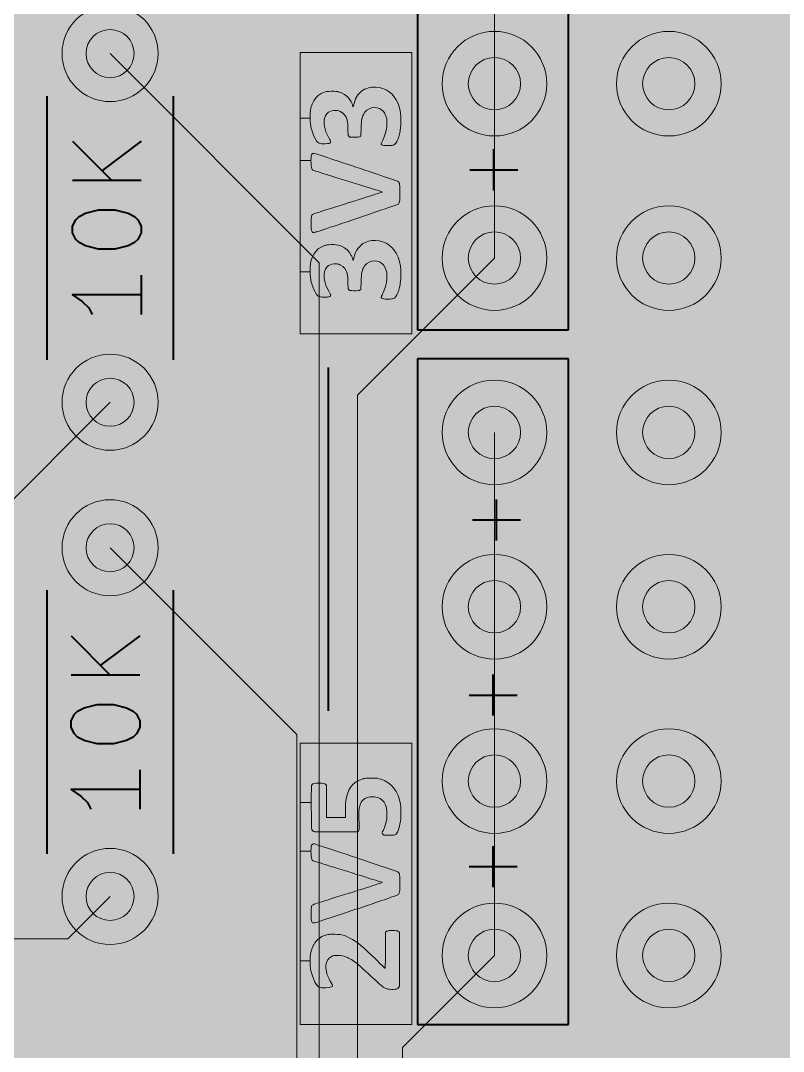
# Model space of a CAD drawing. Header units: millimetres. Extents: x 0 to 100, y -70 to 0.
# Drawn here: x 37.77 to 48.88, y -49.49 to -34.47 of the extents above; entities that cross this region are included whole.
import ezdxf

# ---------------------------------------------------------------- set-up
doc = ezdxf.new("R2010")
doc.units = ezdxf.units.MM
for name, color, linetype, lineweight, true_color in [('application board F.Cu', 8, 'Continuous', 18, 0x777779), ('application board F.Silkscreen', 18, 'Continuous', 40, 0x000000), ('pcb board fill', 7, 'Continuous', 13, 0xefefef)]:
    doc.layers.add(name, color=color, linetype=linetype, lineweight=lineweight, true_color=true_color)

msp = doc.modelspace()

# ---------------------------------------------------------------- hatches: boundary and pattern name
at = {"layer": 'application board F.Silkscreen', "lineweight": 5, "transparency": 33554687}
for points in [[(41.840269, -34.939627), (43.464467, -34.939627), (43.464467, -39.040372), (41.840269, -39.040372), (41.840269, -38.133614), (41.983349, -38.133614), (41.984986, -38.175696), (41.988233, -38.215421), (41.993009, -38.24996), (41.995803, -38.263788), (42.007632, -38.308303), (42.022034, -38.351442), (42.038281, -38.39155), (42.055648, -38.426975), (42.073407, -38.456062), (42.088529, -38.47484), (42.102156, -38.487167), (42.116766, -38.495876), (42.134181, -38.501427), (42.156221, -38.504279), (42.184708, -38.504895), (42.205454, -38.504388), (42.236512, -38.502491), (42.259103, -38.499092), (42.274157, -38.49386), (42.282605, -38.486465), (42.285378, -38.476577), (42.285384, -38.47599), (42.283149, -38.467927), (42.277088, -38.453788), (42.268165, -38.43567), (42.258883, -38.418408), (42.234098, -38.371507), (42.215295, -38.329746), (42.201937, -38.291397), (42.193488, -38.254729), (42.18941, -38.218014), (42.188854, -38.192759), (42.191092, -38.154267), (42.19747, -38.122597), (42.208652, -38.095759), (42.225305, -38.071763), (42.231794, -38.064471), (42.25291, -38.045068), (42.275182, -38.031801), (42.300845, -38.023824), (42.332136, -38.020289), (42.349414, -38.019921), (42.371984, -38.020159), (42.388188, -38.02128), (42.401127, -38.023894), (42.413902, -38.028612), (42.428481, -38.035485), (42.462453, -38.057368), (42.490405, -38.086491), (42.510277, -38.118871), (42.519284, -38.139992), (42.526109, -38.162816), (42.530986, -38.188933), (42.534148, -38.219933), (42.53583, -38.257406), (42.536271, -38.295487), (42.536344, -38.326059), (42.53661, -38.348647), (42.537242, -38.364738), (42.53841, -38.375818), (42.540288, -38.383374), (42.543047, -38.388893), (42.546859, -38.39386), (42.54777, -38.394928), (42.552656, -38.400278), (42.557694, -38.404), (42.564645, -38.406439), (42.575273, -38.407946), (42.591341, -38.408867), (42.614609, -38.409551), (42.62284, -38.409751), (42.657363, -38.409913), (42.683503, -38.40836), (42.702228, -38.404862), (42.714507, -38.399189), (42.721309, -38.391112), (42.722973, -38.386033), (42.723761, -38.378124), (42.724652, -38.362339), (42.725579, -38.340273), (42.72648, -38.31352), (42.727287, -38.283672), (42.727473, -38.275626), (42.72888, -38.231518), (42.731127, -38.195141), (42.734511, -38.16477), (42.739325, -38.138681), (42.745864, -38.115151), (42.754422, -38.092454), (42.761399, -38.076925), (42.782483, -38.042851), (42.809891, -38.015185), (42.842497, -37.994488), (42.879176, -37.981318), (42.918803, -37.976235), (42.957599, -37.979309), (42.994541, -37.990263), (43.02632, -38.008596), (43.052842, -38.033685), (43.07401, -38.064907), (43.089729, -38.101641), (43.099903, -38.143263), (43.104436, -38.189152), (43.103234, -38.238684), (43.096201, -38.291238), (43.083241, -38.34619), (43.064258, -38.402918), (43.039158, -38.4608), (43.033313, -38.472624), (43.025939, -38.4893), (43.021882, -38.502856), (43.021654, -38.509818), (43.027481, -38.518362), (43.039335, -38.524573), (43.058092, -38.52866), (43.084627, -38.530832), (43.111689, -38.531331), (43.143929, -38.530934), (43.168418, -38.529536), (43.186852, -38.526821), (43.200926, -38.522476), (43.212335, -38.516186), (43.218358, -38.511558), (43.232691, -38.495229), (43.247192, -38.470839), (43.261321, -38.439771), (43.274537, -38.403407), (43.286297, -38.363131), (43.296061, -38.320325), (43.29866, -38.306405), (43.303229, -38.272148), (43.306279, -38.231565), (43.307784, -38.187548), (43.307719, -38.142986), (43.306058, -38.100771), (43.302775, -38.063793), (43.300936, -38.050701), (43.286223, -37.982079), (43.265188, -37.919406), (43.238048, -37.863154), (43.205018, -37.813796), (43.17889, -37.783988), (43.137732, -37.748283), (43.0918, -37.719564), (43.042318, -37.698055), (42.990507, -37.683982), (42.937591, -37.677569), (42.884794, -37.679042), (42.833337, -37.688625), (42.784443, -37.706544), (42.777173, -37.710083), (42.754453, -37.724301), (42.729434, -37.744468), (42.704472, -37.768285), (42.681922, -37.793453), (42.66414, -37.817672), (42.660144, -37.824309), (42.646883, -37.851145), (42.634725, -37.881886), (42.625002, -37.912733), (42.619049, -37.939888), (42.618698, -37.942363), (42.615752, -37.957952), (42.612401, -37.96452), (42.608892, -37.961917), (42.605523, -37.950249), (42.602091, -37.939141), (42.595535, -37.922516), (42.587038, -37.903293), (42.583326, -37.89546), (42.557716, -37.853188), (42.524846, -37.816461), (42.485565, -37.785928), (42.440719, -37.762236), (42.391156, -37.746036), (42.386849, -37.745047), (42.359896, -37.740881), (42.327824, -37.738776), (42.293315, -37.738643), (42.259053, -37.740389), (42.227723, -37.743922), (42.202006, -37.749152), (42.19411, -37.75162), (42.145065, -37.773503), (42.102701, -37.801704), (42.066859, -37.836433), (42.037379, -37.877898), (42.037001, -37.878684), (42.014102, -37.92631), (41.996868, -37.981878), (41.988901, -38.02151), (41.985226, -38.053692), (41.983402, -38.092003), (41.983349, -38.133614), (41.840269, -38.133614), (41.840269, -36.515104), (41.997266, -36.515104), (41.998058, -36.552782), (42.000336, -36.587835), (42.003827, -36.614426), (42.008776, -36.633512), (42.015423, -36.64605), (42.023359, -36.652683), (42.02896, -36.654649), (42.043017, -36.659234), (42.06494, -36.666253), (42.09414, -36.675522), (42.130028, -36.686855), (42.172013, -36.700066), (42.219506, -36.714971), (42.271918, -36.731385), (42.328659, -36.749122), (42.38914, -36.767996), (42.45277, -36.787824), (42.51896, -36.808419), (42.531618, -36.812354), (42.598106, -36.833039), (42.662064, -36.852973), (42.72291, -36.871972), (42.780063, -36.889854), (42.832941, -36.906434), (42.880962, -36.921531), (42.923545, -36.93496), (42.960107, -36.946539), (42.990068, -36.956084), (43.012844, -36.963412), (43.027856, -36.96834), (43.034519, -36.970685), (43.0348, -36.970828), (43.03087, -36.972646), (43.018479, -36.977103), (42.998203, -36.984013), (42.970621, -36.993189), (42.936309, -37.004443), (42.895845, -37.017589), (42.849806, -37.03244), (42.79877, -37.04881), (42.743313, -37.066511), (42.684014, -37.085356), (42.62145, -37.10516), (42.556198, -37.125734), (42.551802, -37.127117), (42.485712, -37.147923), (42.421801, -37.168067), (42.360694, -37.18735), (42.303015, -37.205575), (42.249387, -37.222544), (42.200435, -37.238059), (42.156781, -37.251922), (42.119051, -37.263935), (42.087868, -37.2739), (42.063856, -37.28162), (42.047638, -37.286895), (42.039879, -37.289515), (42.027531, -37.294546), (42.017967, -37.300264), (42.010835, -37.307873), (42.00578, -37.318581), (42.002448, -37.333592), (42.000485, -37.354115), (41.999538, -37.381353), (41.999253, -37.416515), (41.999243, -37.428012), (41.999579, -37.468812), (42.000876, -37.500984), (42.003569, -37.525357), (42.008094, -37.542761), (42.014884, -37.554023), (42.024375, -37.559972), (42.037001, -37.561436), (42.053198, -37.559246), (42.066455, -37.556095), (42.074246, -37.553728), (42.090454, -37.548526), (42.114517, -37.540675), (42.145878, -37.530362), (42.183975, -37.517771), (42.228249, -37.50309), (42.27814, -37.486504), (42.33309, -37.4682), (42.392537, -37.448363), (42.455922, -37.42718), (42.522686, -37.404837), (42.592269, -37.38152), (42.66411, -37.357415), (42.677846, -37.352803), (42.774909, -37.320157), (42.863478, -37.290264), (42.943504, -37.26314), (43.014938, -37.238802), (43.077731, -37.217269), (43.131833, -37.198556), (43.177195, -37.18268), (43.213768, -37.169659), (43.241504, -37.15951), (43.260352, -37.15225), (43.270265, -37.147896), (43.271746, -37.146943), (43.278292, -37.138288), (43.283455, -37.126226), (43.28735, -37.109781), (43.290093, -37.087978), (43.291797, -37.059844), (43.292578, -37.024403), (43.292551, -36.98068), (43.29246, -36.971059), (43.291957, -36.933805), (43.291272, -36.904775), (43.290317, -36.882723), (43.289007, -36.866403), (43.287257, -36.854568), (43.284979, -36.845972), (43.283567, -36.842391), (43.275713, -36.82918), (43.26636, -36.819136), (43.264797, -36.818036), (43.258536, -36.815406), (43.243927, -36.810019), (43.221614, -36.802092), (43.192241, -36.791839), (43.156452, -36.779477), (43.11489, -36.765221), (43.111689, -36.764129), (43.068201, -36.749287), (43.017027, -36.73189), (42.962013, -36.713248), (42.903803, -36.693574), (42.84304, -36.673085), (42.78037, -36.651996), (42.716435, -36.630524), (42.651879, -36.608884), (42.587348, -36.587291), (42.523484, -36.565962), (42.460931, -36.545112), (42.400334, -36.524956), (42.342337, -36.505712), (42.287583, -36.487593), (42.236717, -36.470816), (42.190383, -36.455597), (42.149224, -36.44215), (42.113884, -36.430693), (42.085008, -36.421441), (42.063239, -36.414609), (42.049222, -36.410414), (42.043885, -36.409081), (42.029142, -36.408293), (42.019857, -36.410954), (42.014063, -36.415959), (42.007014, -36.429221), (42.001788, -36.45082), (41.998501, -36.479774), (41.997266, -36.515104), (41.840269, -36.515104), (41.840269, -35.898566), (41.983349, -35.898566), (41.984986, -35.940648), (41.988233, -35.980373), (41.993009, -36.014911), (41.995803, -36.028739), (42.007632, -36.073255), (42.022034, -36.116393), (42.038281, -36.156502), (42.055648, -36.191926), (42.073407, -36.221014), (42.088529, -36.239792), (42.102156, -36.252119), (42.116766, -36.260827), (42.134181, -36.266378), (42.156221, -36.269231), (42.184708, -36.269846), (42.205454, -36.26934), (42.236512, -36.267442), (42.259103, -36.264043), (42.274157, -36.258811), (42.282605, -36.251417), (42.285378, -36.241528), (42.285384, -36.240942), (42.283149, -36.232878), (42.277088, -36.21874), (42.268165, -36.200622), (42.258883, -36.183359), (42.234098, -36.136458), (42.215295, -36.094698), (42.201937, -36.056349), (42.193488, -36.019681), (42.18941, -35.982965), (42.188854, -35.95771), (42.191092, -35.919219), (42.19747, -35.887549), (42.208652, -35.86071), (42.225305, -35.836714), (42.231794, -35.829423), (42.25291, -35.810019), (42.275182, -35.796752), (42.300845, -35.788775), (42.332136, -35.78524), (42.349414, -35.784873), (42.371984, -35.785111), (42.388188, -35.786232), (42.401127, -35.788846), (42.413902, -35.793564), (42.428481, -35.800437), (42.462453, -35.82232), (42.490405, -35.851442), (42.510277, -35.883823), (42.519284, -35.904944), (42.526109, -35.927768), (42.530986, -35.953885), (42.534148, -35.984885), (42.53583, -36.022357), (42.536271, -36.060438), (42.536344, -36.091011), (42.53661, -36.113599), (42.537242, -36.12969), (42.53841, -36.14077), (42.540288, -36.148326), (42.543047, -36.153844), (42.546859, -36.158812), (42.54777, -36.159879), (42.552656, -36.16523), (42.557694, -36.168951), (42.564645, -36.171391), (42.575273, -36.172897), (42.591341, -36.173818), (42.614609, -36.174502), (42.62284, -36.174703), (42.657363, -36.174865), (42.683503, -36.173312), (42.702228, -36.169813), (42.714507, -36.16414), (42.721309, -36.156063), (42.722973, -36.150985), (42.723761, -36.143075), (42.724652, -36.127291), (42.725579, -36.105225), (42.72648, -36.078471), (42.727287, -36.048624), (42.727473, -36.040578), (42.72888, -35.99647), (42.731127, -35.960092), (42.734511, -35.929721), (42.739325, -35.903633), (42.745864, -35.880102), (42.754422, -35.857406), (42.761399, -35.841876), (42.782483, -35.807803), (42.809891, -35.780137), (42.842497, -35.759439), (42.879176, -35.746269), (42.918803, -35.741187), (42.957599, -35.74426), (42.994541, -35.755214), (43.02632, -35.773547), (43.052842, -35.798636), (43.07401, -35.829859), (43.089729, -35.866592), (43.099903, -35.908215), (43.104436, -35.954103), (43.103234, -36.003636), (43.096201, -36.056189), (43.083241, -36.111141), (43.064258, -36.16787), (43.039158, -36.225752), (43.033313, -36.237575), (43.025939, -36.254252), (43.021882, -36.267807), (43.021654, -36.274769), (43.027481, -36.283314), (43.039335, -36.289525), (43.058092, -36.293612), (43.084627, -36.295783), (43.111689, -36.296282), (43.143929, -36.295886), (43.168418, -36.294488), (43.186852, -36.291773), (43.200926, -36.287428), (43.212335, -36.281138), (43.218358, -36.276509), (43.232691, -36.26018), (43.247192, -36.23579), (43.261321, -36.204722), (43.274537, -36.168359), (43.286297, -36.128083), (43.296061, -36.085277), (43.29866, -36.071357), (43.303229, -36.0371), (43.306279, -35.996517), (43.307784, -35.9525), (43.307719, -35.907938), (43.306058, -35.865723), (43.302775, -35.828745), (43.300936, -35.815652), (43.286223, -35.74703), (43.265188, -35.684357), (43.238048, -35.628105), (43.205018, -35.578747), (43.17889, -35.548939), (43.137732, -35.513235), (43.0918, -35.484515), (43.042318, -35.463007), (42.990507, -35.448933), (42.937591, -35.442521), (42.884794, -35.443994), (42.833337, -35.453577), (42.784443, -35.471496), (42.777173, -35.475034), (42.754453, -35.489252), (42.729434, -35.50942), (42.704472, -35.533237), (42.681922, -35.558404), (42.66414, -35.582624), (42.660144, -35.589261), (42.646883, -35.616097), (42.634725, -35.646837), (42.625002, -35.677684), (42.619049, -35.70484), (42.618698, -35.707314), (42.615752, -35.722904), (42.612401, -35.729471), (42.608892, -35.726868), (42.605523, -35.7152), (42.602091, -35.704092), (42.595535, -35.687467), (42.587038, -35.668244), (42.583326, -35.660412), (42.557716, -35.61814), (42.524846, -35.581413), (42.485565, -35.550879), (42.440719, -35.527188), (42.391156, -35.510988), (42.386849, -35.509998), (42.359896, -35.505832), (42.327824, -35.503728), (42.293315, -35.503594), (42.259053, -35.50534), (42.227723, -35.508874), (42.202006, -35.514103), (42.19411, -35.516571), (42.145065, -35.538455), (42.102701, -35.566656), (42.066859, -35.601384), (42.037379, -35.642849), (42.014102, -35.691261), (41.996868, -35.74683), (41.988901, -35.786462), (41.985226, -35.818643), (41.983402, -35.856954), (41.983349, -35.898566), (41.840269, -35.898566)], [(41.840269, -44.999627), (43.464467, -44.999627), (43.464467, -49.100372), (41.840269, -49.100372), (41.840269, -48.174627), (41.984902, -48.174627), (41.984979, -48.208568), (41.985502, -48.235221), (41.986638, -48.256762), (41.988557, -48.27537), (41.991428, -48.293221), (41.995419, -48.312495), (41.9957, -48.313751), (42.007508, -48.359799), (42.021761, -48.404327), (42.037794, -48.445774), (42.05494, -48.482578), (42.072534, -48.513179), (42.089909, -48.536016), (42.09099, -48.537167), (42.102999, -48.548014), (42.116358, -48.555853), (42.132684, -48.561039), (42.153596, -48.563928), (42.180713, -48.564875), (42.214355, -48.56428), (42.250106, -48.562307), (42.276987, -48.558714), (42.295528, -48.553051), (42.306256, -48.544868), (42.309699, -48.533715), (42.306387, -48.519144), (42.296848, -48.500703), (42.294149, -48.496369), (42.277925, -48.468817), (42.26149, -48.437327), (42.246387, -48.405121), (42.234157, -48.375423), (42.228575, -48.359302), (42.222436, -48.333812), (42.217809, -48.30319), (42.215675, -48.278236), (42.214728, -48.253474), (42.215254, -48.234649), (42.21757, -48.218297), (42.221993, -48.200957), (42.223076, -48.197334), (42.238097, -48.162684), (42.260165, -48.134346), (42.289214, -48.112397), (42.298574, -48.107415), (42.310902, -48.101702), (42.321818, -48.09791), (42.333773, -48.09565), (42.349221, -48.094535), (42.370614, -48.094178), (42.382457, -48.094161), (42.42241, -48.095692), (42.457475, -48.10079), (42.491113, -48.110293), (42.526786, -48.125036), (42.543252, -48.133014), (42.564877, -48.144153), (42.585204, -48.155401), (42.604988, -48.167362), (42.624983, -48.180639), (42.645943, -48.195835), (42.668624, -48.213555), (42.69378, -48.234401), (42.722165, -48.258978), (42.754535, -48.287889), (42.791643, -48.321737), (42.834244, -48.361126), (42.869533, -48.393995), (42.902697, -48.424807), (42.934614, -48.454188), (42.964437, -48.481377), (42.99132, -48.505614), (43.014415, -48.526138), (43.032876, -48.54219), (43.045855, -48.553009), (43.051024, -48.556926), (43.069171, -48.567788), (43.088821, -48.577254), (43.101077, -48.581786), (43.118505, -48.585221), (43.142116, -48.587564), (43.16894, -48.588765), (43.196007, -48.588774), (43.220347, -48.587538), (43.238991, -48.585007), (43.242261, -48.584209), (43.26278, -48.573956), (43.27787, -48.557114), (43.284577, -48.540736), (43.285161, -48.533631), (43.28573, -48.5178), (43.286274, -48.49399), (43.286786, -48.462944), (43.287257, -48.425409), (43.287681, -48.382129), (43.28805, -48.333849), (43.288354, -48.281316), (43.288587, -48.225273), (43.288741, -48.166467), (43.288777, -48.143188), (43.288855, -48.073927), (43.288894, -48.013516), (43.28888, -47.961334), (43.288802, -47.916759), (43.288648, -47.879172), (43.288404, -47.847952), (43.288059, -47.822476), (43.2876, -47.802126), (43.287015, -47.78628), (43.286291, -47.774316), (43.285416, -47.765615), (43.284377, -47.759556), (43.283163, -47.755517), (43.281761, -47.752878), (43.280975, -47.751878), (43.271349, -47.743835), (43.257813, -47.7381), (43.238964, -47.734387), (43.213402, -47.73241), (43.183015, -47.731879), (43.15755, -47.732089), (43.13928, -47.732925), (43.125936, -47.734694), (43.115249, -47.737703), (43.104948, -47.742261), (43.104406, -47.742533), (43.083277, -47.753188), (43.082054, -48.017179), (43.081764, -48.066194), (43.081372, -48.112256), (43.080891, -48.154516), (43.080338, -48.192123), (43.079729, -48.22423), (43.079078, -48.249986), (43.0784, -48.268544), (43.077713, -48.279054), (43.07725, -48.28117), (43.072936, -48.277963), (43.063107, -48.269045), (43.048876, -48.255476), (43.031352, -48.238313), (43.01218, -48.219155), (42.94542, -48.152625), (42.884015, -48.093152), (42.827479, -48.040336), (42.775331, -47.993776), (42.727086, -47.953072), (42.682261, -47.917822), (42.640373, -47.887628), (42.600938, -47.862087), (42.563473, -47.840801), (42.543046, -47.830528), (42.509039, -47.815196), (42.478255, -47.80376), (42.448057, -47.795618), (42.41581, -47.79017), (42.37888, -47.786816), (42.344383, -47.785242), (42.314098, -47.784425), (42.290999, -47.784307), (42.272816, -47.785036), (42.257281, -47.786757), (42.242124, -47.789618), (42.229265, -47.792694), (42.188646, -47.805004), (42.154382, -47.820402), (42.123463, -47.840575), (42.092877, -47.867212), (42.088212, -47.87179), (42.068589, -47.892138), (42.053956, -47.909833), (42.041929, -47.92816), (42.037001, -47.937443), (42.03012, -47.950405), (42.02799, -47.954756), (42.013718, -47.98614), (42.002849, -48.015321), (41.994967, -48.044423), (41.989657, -48.07557), (41.986501, -48.110883), (41.985084, -48.152486), (41.984902, -48.174627), (41.840269, -48.174627), (41.840269, -46.575104), (41.997266, -46.575104), (41.998058, -46.612782), (42.000336, -46.647835), (42.003827, -46.674426), (42.008776, -46.693512), (42.015423, -46.70605), (42.023359, -46.712683), (42.02896, -46.714649), (42.043017, -46.719234), (42.06494, -46.726253), (42.09414, -46.735522), (42.130028, -46.746855), (42.172013, -46.760066), (42.219506, -46.774971), (42.271918, -46.791385), (42.328659, -46.809122), (42.38914, -46.827996), (42.45277, -46.847824), (42.51896, -46.868419), (42.531618, -46.872354), (42.598106, -46.893039), (42.662064, -46.912973), (42.72291, -46.931972), (42.780063, -46.949854), (42.832941, -46.966434), (42.880962, -46.981531), (42.923545, -46.99496), (42.960107, -47.006539), (42.990068, -47.016084), (43.012844, -47.023412), (43.027856, -47.02834), (43.034519, -47.030685), (43.0348, -47.030828), (43.03087, -47.032646), (43.018479, -47.037103), (42.998203, -47.044013), (42.970621, -47.053189), (42.936309, -47.064443), (42.895845, -47.077589), (42.849806, -47.09244), (42.79877, -47.10881), (42.743313, -47.126511), (42.684014, -47.145356), (42.62145, -47.16516), (42.556198, -47.185734), (42.551802, -47.187117), (42.485712, -47.207923), (42.421801, -47.228067), (42.360694, -47.24735), (42.303015, -47.265575), (42.249387, -47.282544), (42.200435, -47.298059), (42.156781, -47.311922), (42.119051, -47.323935), (42.087868, -47.3339), (42.063856, -47.34162), (42.047638, -47.346895), (42.039879, -47.349515), (42.027531, -47.354546), (42.017967, -47.360264), (42.010835, -47.367873), (42.00578, -47.378581), (42.002448, -47.393592), (42.000485, -47.414115), (41.999538, -47.441353), (41.999253, -47.476515), (41.999243, -47.488012), (41.999579, -47.528812), (42.000876, -47.560984), (42.003569, -47.585357), (42.008094, -47.602761), (42.014884, -47.614023), (42.024375, -47.619972), (42.037001, -47.621436), (42.053198, -47.619246), (42.066455, -47.616095), (42.074246, -47.613728), (42.090454, -47.608526), (42.114517, -47.600675), (42.145878, -47.590362), (42.183975, -47.577771), (42.228249, -47.56309), (42.27814, -47.546504), (42.33309, -47.5282), (42.392537, -47.508363), (42.455922, -47.48718), (42.522686, -47.464837), (42.592269, -47.44152), (42.66411, -47.417415), (42.677846, -47.412803), (42.774909, -47.380157), (42.863478, -47.350264), (42.943504, -47.32314), (43.014938, -47.298802), (43.077731, -47.277269), (43.131833, -47.258556), (43.177195, -47.24268), (43.213768, -47.229659), (43.241504, -47.21951), (43.260352, -47.21225), (43.270265, -47.207896), (43.271746, -47.206943), (43.278292, -47.198288), (43.283455, -47.186226), (43.28735, -47.169781), (43.290093, -47.147978), (43.291797, -47.119844), (43.292578, -47.084403), (43.292551, -47.04068), (43.29246, -47.031059), (43.291957, -46.993805), (43.291272, -46.964775), (43.290317, -46.942723), (43.289007, -46.926403), (43.287257, -46.914568), (43.284979, -46.905972), (43.283567, -46.902391), (43.275713, -46.88918), (43.26636, -46.879136), (43.264797, -46.878036), (43.258536, -46.875406), (43.243927, -46.870019), (43.221614, -46.862092), (43.192241, -46.851839), (43.156452, -46.839477), (43.11489, -46.825221), (43.0984, -46.819593), (43.068201, -46.809287), (43.017027, -46.79189), (42.962013, -46.773248), (42.903803, -46.753574), (42.84304, -46.733085), (42.78037, -46.711996), (42.716435, -46.690524), (42.651879, -46.668884), (42.587348, -46.647291), (42.523484, -46.625962), (42.460931, -46.605112), (42.400334, -46.584956), (42.342337, -46.565712), (42.287583, -46.547593), (42.236717, -46.530816), (42.190383, -46.515597), (42.149224, -46.50215), (42.113884, -46.490693), (42.085008, -46.481441), (42.063239, -46.474609), (42.049222, -46.470414), (42.043885, -46.469081), (42.029142, -46.468293), (42.019857, -46.470954), (42.014063, -46.475959), (42.007014, -46.489221), (42.001788, -46.51082), (41.998501, -46.539774), (41.997266, -46.575104), (41.840269, -46.575104), (41.840269, -45.866531), (42.001565, -45.866531), (42.001689, -45.914568), (42.001941, -45.963153), (42.002315, -46.011308), (42.002804, -46.058057), (42.003405, -46.102423), (42.004112, -46.14343), (42.004919, -46.180101), (42.005821, -46.211459), (42.006812, -46.236529), (42.007888, -46.254332), (42.009042, -46.263893), (42.009351, -46.264901), (42.017444, -46.275908), (42.02948, -46.285539), (42.03066, -46.28621), (42.034267, -46.287919), (42.038833, -46.289384), (42.045068, -46.290623), (42.053682, -46.291655), (42.065388, -46.292499), (42.080894, -46.293174), (42.100913, -46.293697), (42.126154, -46.294089), (42.157328, -46.294368), (42.195146, -46.294552), (42.24032, -46.29466), (42.293558, -46.294711), (42.354046, -46.294724), (42.407515, -46.294669), (42.458432, -46.294511), (42.505964, -46.29426), (42.54928, -46.293924), (42.587549, -46.293514), (42.619941, -46.293038), (42.645625, -46.292505), (42.663768, -46.291926), (42.673542, -46.29131), (42.674774, -46.291104), (42.687619, -46.284306), (42.696011, -46.271772), (42.70028, -46.252551), (42.700754, -46.22569), (42.700282, -46.217123), (42.697052, -46.161946), (42.694916, -46.110121), (42.693876, -46.062736), (42.693939, -46.020884), (42.695109, -45.985654), (42.697389, -45.958138), (42.699121, -45.946681), (42.711337, -45.900974), (42.729341, -45.862753), (42.753194, -45.831961), (42.782957, -45.80854), (42.81869, -45.792435), (42.860455, -45.783589), (42.874925, -45.782293), (42.923358, -45.782938), (42.966322, -45.791268), (43.003702, -45.807155), (43.03538, -45.830471), (43.061241, -45.861087), (43.081168, -45.898876), (43.095045, -45.94371), (43.102756, -45.99546), (43.104421, -46.035125), (43.100771, -46.102644), (43.088993, -46.16657), (43.068648, -46.228845), (43.05166, -46.267225), (43.041151, -46.29054), (43.035862, -46.3075), (43.035812, -46.319665), (43.04102, -46.328596), (43.051505, -46.335852), (43.052498, -46.336369), (43.060141, -46.339656), (43.069198, -46.34191), (43.08138, -46.343264), (43.0984, -46.343852), (43.12197, -46.343808), (43.143317, -46.343472), (43.175242, -46.342628), (43.199265, -46.341037), (43.216952, -46.338058), (43.229873, -46.333047), (43.239594, -46.325365), (43.247683, -46.314368), (43.255708, -46.299415), (43.256918, -46.296964), (43.266345, -46.274301), (43.276101, -46.244776), (43.285484, -46.210941), (43.293791, -46.175346), (43.30032, -46.140545), (43.300815, -46.137418), (43.304057, -46.109173), (43.306263, -46.074476), (43.307428, -46.035911), (43.307549, -45.996062), (43.306625, -45.957514), (43.30465, -45.922851), (43.301623, -45.894658), (43.301121, -45.891413), (43.286515, -45.825287), (43.265143, -45.763949), (43.237426, -45.707979), (43.203787, -45.657957), (43.164647, -45.614465), (43.120428, -45.578083), (43.071553, -45.549392), (43.043982, -45.537533), (43.013745, -45.526796), (42.986522, -45.519057), (42.959635, -45.513883), (42.930407, -45.510838), (42.896162, -45.509487), (42.87019, -45.509311), (42.838519, -45.509594), (42.814039, -45.510459), (42.794479, -45.512115), (42.777567, -45.514766), (42.761031, -45.518621), (42.757554, -45.519558), (42.70357, -45.538859), (42.65566, -45.565413), (42.61393, -45.599114), (42.578488, -45.63986), (42.549442, -45.687547), (42.527031, -45.741676), (42.517078, -45.77461), (42.509531, -45.807328), (42.504179, -45.84168), (42.500809, -45.879516), (42.499209, -45.922687), (42.499166, -45.973043), (42.499314, -45.98338), (42.500946, -46.084004), (42.223826, -46.084004), (42.223826, -45.611164), (42.211654, -45.60159), (42.198941, -45.594406), (42.181109, -45.58933), (42.156953, -45.586168), (42.12527, -45.58473), (42.105238, -45.5846), (42.070757, -45.585822), (42.044559, -45.589449), (42.02569, -45.595813), (42.013194, -45.605246), (42.006114, -45.618081), (42.005794, -45.619124), (42.004707, -45.627626), (42.00379, -45.644488), (42.003039, -45.668733), (42.002446, -45.699386), (42.002008, -45.735468), (42.001719, -45.776004), (42.001573, -45.820018), (42.001565, -45.866531), (41.840269, -45.866531)]]:
    msp.add_hatch(color=256, dxfattribs=at).paths.add_polyline_path(points, flags=0)
at = {"layer": 'pcb board fill', "transparency": 33554687}
h = msp.add_hatch(color=256, dxfattribs=at)
edge = h.paths.add_edge_path(flags=0)
edge.add_line((100, -67.01), (100, -35.01))
edge.add_line((100, -35.01), (100, -3))
edge.add_arc((97, -3), 3, 0, 90)
edge.add_line((97, 0), (50, 0))
edge.add_line((50, 0), (3, 0))
edge.add_arc((3, -3), 3, 90, 180)
edge.add_line((0, -3), (0, -32))
edge.add_arc((3, -32), 3, 180, 270)
edge.add_line((3, -35), (7, -35))
edge.add_arc((7, -38), 3, 0, 90, ccw=False)
edge.add_line((10, -38), (10, -57))
edge.add_arc((13, -57), 3, 180, 270)
edge.add_line((13, -60), (15, -60))
edge.add_arc((15, -63), 3, 0, 90, ccw=False)
edge.add_line((18, -63), (18, -68))
edge.add_arc((20, -68), 2, 180, 270)
edge.add_line((20, -70), (50, -70))
edge.add_line((50, -70), (97, -70.000025))
edge.add_arc((96.9974, -66.9974), 3.002626, 270.0496133, 359.7595675)

# ---------------------------------------------------------------- linework, layer by layer
at = {"layer": 'application board F.Cu', "flags": 128}
for points in [[(44.67, -37.934), (44.67, -30.314)], [(39.0704, -34.955), (42.117, -38.0016)], [(42.673, -39.931), (44.67, -37.934)], [(42.117, -38.0016), (42.117, -59.645448)], [(42.673, -62.737), (42.673, -39.931)], [(37.3554, -41.75), (39.0704, -40.035)], [(44.67, -43.014), (44.67, -40.474)], [(41.79, -44.8746), (39.0704, -42.155)], [(44.67, -45.554), (44.67, -43.014)], [(41.79, -59.51), (41.79, -44.8746)], [(44.67, -48.094), (44.67, -45.554)], [(38.4554, -47.85), (39.0704, -47.235)], [(33.35, -47.85), (38.4554, -47.85)], [(43.33, -49.434), (44.67, -48.094)], [(43.33, -59.73), (43.33, -49.434)]]:
    msp.add_lwpolyline(points, dxfattribs=at)
at = {"layer": 'application board F.Cu'}
for centre, radius in [((39.0704, -34.955), 0.7), ((39.0704, -34.955), 0.35), ((44.67, -35.394), 0.762), ((47.21, -35.394), 0.762), ((44.67, -35.394), 0.381), ((47.21, -35.394), 0.381), ((44.67, -37.934), 0.762), ((47.21, -37.934), 0.762), ((44.67, -37.934), 0.381), ((47.21, -37.934), 0.381), ((39.0704, -40.035), 0.7), ((39.0704, -40.035), 0.35), ((44.67, -40.474), 0.762), ((47.21, -40.474), 0.762), ((44.67, -40.474), 0.381), ((47.21, -40.474), 0.381), ((39.0704, -42.155), 0.7), ((39.0704, -42.155), 0.35), ((44.67, -43.014), 0.762), ((47.21, -43.014), 0.762), ((44.67, -43.014), 0.381), ((47.21, -43.014), 0.381), ((44.67, -45.554), 0.762), ((47.21, -45.554), 0.762), ((44.67, -45.554), 0.381), ((47.21, -45.554), 0.381), ((39.0704, -47.235), 0.7), ((39.0704, -47.235), 0.35), ((44.67, -48.094), 0.762), ((47.21, -48.094), 0.762), ((44.67, -48.094), 0.381), ((47.21, -48.094), 0.381)]:
    msp.add_circle(centre, radius, dxfattribs=at)
at = {"layer": 'application board F.Silkscreen', "flags": 128}
for points in [[(43.55, -29.28), (43.55, -38.98)], [(45.75, -38.98), (45.75, -29.28)], [(38.1504, -35.575), (38.1504, -39.415)], [(39.9904, -35.575), (39.9904, -39.415)], [(38.52278, -36.233095), (39.094209, -36.804523)], [(39.52278, -36.233095), (38.951352, -36.661666)], [(44.66, -36.95), (44.66, -36.35)], [(44.31, -36.65), (45.01, -36.65)], [(39.52278, -36.804523), (38.52278, -36.804523)], [(38.52278, -37.566428), (38.52278, -37.47119), (38.5704, -37.375952), (38.618019, -37.328333), (38.713257, -37.280714), (38.903733, -37.233095), (39.141828, -37.233095), (39.332304, -37.280714), (39.427542, -37.328333), (39.475161, -37.375952), (39.52278, -37.47119), (39.52278, -37.566428), (39.475161, -37.661666), (39.427542, -37.709285), (39.332304, -37.756904), (39.141828, -37.804523), (38.903733, -37.804523), (38.713257, -37.756904), (38.618019, -37.709285), (38.5704, -37.661666), (38.52278, -37.566428)], [(39.52278, -38.185476), (39.52278, -38.756904)], [(39.52278, -38.47119), (38.52278, -38.47119), (38.665638, -38.566428), (38.760876, -38.661666), (38.808495, -38.756904)], [(43.55, -38.98), (45.75, -38.98)], [(45.75, -39.4), (43.55, -39.4)], [(43.55, -39.4), (43.55, -49.1)], [(45.75, -49.1), (45.75, -39.4)], [(42.25, -44.53), (42.25, -39.53)], [(44.7, -42.05), (44.7, -41.45)], [(44.35, -41.75), (45.05, -41.75)], [(38.1504, -42.775), (38.1504, -46.615)], [(39.9904, -42.775), (39.9904, -46.615)], [(38.50238, -43.438095), (39.073809, -44.009523)], [(39.50238, -43.438095), (38.930952, -43.866666)], [(39.50238, -44.009523), (38.50238, -44.009523)], [(44.65, -44.6), (44.65, -44)], [(44.3, -44.3), (45, -44.3)], [(38.50238, -44.771428), (38.50238, -44.67619), (38.55, -44.580952), (38.597619, -44.533333), (38.692857, -44.485714), (38.883333, -44.438095), (39.121428, -44.438095), (39.311904, -44.485714), (39.407142, -44.533333), (39.454761, -44.580952), (39.50238, -44.67619), (39.50238, -44.771428), (39.454761, -44.866666), (39.407142, -44.914285), (39.311904, -44.961904), (39.121428, -45.009523), (38.883333, -45.009523), (38.692857, -44.961904), (38.597619, -44.914285), (38.55, -44.866666), (38.50238, -44.771428)], [(39.50238, -45.390476), (39.50238, -45.961904)], [(39.50238, -45.67619), (38.50238, -45.67619), (38.645238, -45.771428), (38.740476, -45.866666), (38.788095, -45.961904)], [(44.65, -47.1), (44.65, -46.5)], [(44.3, -46.8), (45, -46.8)], [(43.55, -49.1), (45.75, -49.1)]]:
    msp.add_lwpolyline(points, dxfattribs=at)
at = {"layer": 'application board F.Silkscreen', "lineweight": 5, "flags": 128}
for points in [[(41.840269, -34.939627), (43.464467, -34.939627), (43.464467, -39.040372), (41.840269, -39.040372), (41.840269, -38.133614), (41.983349, -38.133614), (41.984986, -38.175696), (41.988233, -38.215421), (41.993009, -38.24996), (41.995803, -38.263788), (42.007632, -38.308303), (42.022034, -38.351442), (42.038281, -38.39155), (42.055648, -38.426975), (42.073407, -38.456062), (42.088529, -38.47484), (42.102156, -38.487167), (42.116766, -38.495876), (42.134181, -38.501427), (42.156221, -38.504279), (42.184708, -38.504895), (42.205454, -38.504388), (42.236512, -38.502491), (42.259103, -38.499092), (42.274157, -38.49386), (42.282605, -38.486465), (42.285378, -38.476577), (42.285384, -38.47599), (42.283149, -38.467927), (42.277088, -38.453788), (42.268165, -38.43567), (42.258883, -38.418408), (42.234098, -38.371507), (42.215295, -38.329746), (42.201937, -38.291397), (42.193488, -38.254729), (42.18941, -38.218014), (42.188854, -38.192759), (42.191092, -38.154267), (42.19747, -38.122597), (42.208652, -38.095759), (42.225305, -38.071763), (42.231794, -38.064471), (42.25291, -38.045068), (42.275182, -38.031801), (42.300845, -38.023824), (42.332136, -38.020289), (42.349414, -38.019921), (42.371984, -38.020159), (42.388188, -38.02128), (42.401127, -38.023894), (42.413902, -38.028612), (42.428481, -38.035485), (42.462453, -38.057368), (42.490405, -38.086491), (42.510277, -38.118871), (42.519284, -38.139992), (42.526109, -38.162816), (42.530986, -38.188933), (42.534148, -38.219933), (42.53583, -38.257406), (42.536271, -38.295487), (42.536344, -38.326059), (42.53661, -38.348647), (42.537242, -38.364738), (42.53841, -38.375818), (42.540288, -38.383374), (42.543047, -38.388893), (42.546859, -38.39386), (42.54777, -38.394928), (42.552656, -38.400278), (42.557694, -38.404), (42.564645, -38.406439), (42.575273, -38.407946), (42.591341, -38.408867), (42.614609, -38.409551), (42.62284, -38.409751), (42.657363, -38.409913), (42.683503, -38.40836), (42.702228, -38.404862), (42.714507, -38.399189), (42.721309, -38.391112), (42.722973, -38.386033), (42.723761, -38.378124), (42.724652, -38.362339), (42.725579, -38.340273), (42.72648, -38.31352), (42.727287, -38.283672), (42.727473, -38.275626), (42.72888, -38.231518), (42.731127, -38.195141), (42.734511, -38.16477), (42.739325, -38.138681), (42.745864, -38.115151), (42.754422, -38.092454), (42.761399, -38.076925), (42.782483, -38.042851), (42.809891, -38.015185), (42.842497, -37.994488), (42.879176, -37.981318), (42.918803, -37.976235), (42.957599, -37.979309), (42.994541, -37.990263), (43.02632, -38.008596), (43.052842, -38.033685), (43.07401, -38.064907), (43.089729, -38.101641), (43.099903, -38.143263), (43.104436, -38.189152), (43.103234, -38.238684), (43.096201, -38.291238), (43.083241, -38.34619), (43.064258, -38.402918), (43.039158, -38.4608), (43.033313, -38.472624), (43.025939, -38.4893), (43.021882, -38.502856), (43.021654, -38.509818), (43.027481, -38.518362), (43.039335, -38.524573), (43.058092, -38.52866), (43.084627, -38.530832), (43.111689, -38.531331), (43.143929, -38.530934), (43.168418, -38.529536), (43.186852, -38.526821), (43.200926, -38.522476), (43.212335, -38.516186), (43.218358, -38.511558), (43.232691, -38.495229), (43.247192, -38.470839), (43.261321, -38.439771), (43.274537, -38.403407), (43.286297, -38.363131), (43.296061, -38.320325), (43.29866, -38.306405), (43.303229, -38.272148), (43.306279, -38.231565), (43.307784, -38.187548), (43.307719, -38.142986), (43.306058, -38.100771), (43.302775, -38.063793), (43.300936, -38.050701), (43.286223, -37.982079), (43.265188, -37.919406), (43.238048, -37.863154), (43.205018, -37.813796), (43.17889, -37.783988), (43.137732, -37.748283), (43.0918, -37.719564), (43.042318, -37.698055), (42.990507, -37.683982), (42.937591, -37.677569), (42.884794, -37.679042), (42.833337, -37.688625), (42.784443, -37.706544), (42.777173, -37.710083), (42.754453, -37.724301), (42.729434, -37.744468), (42.704472, -37.768285), (42.681922, -37.793453), (42.66414, -37.817672), (42.660144, -37.824309), (42.646883, -37.851145), (42.634725, -37.881886), (42.625002, -37.912733), (42.619049, -37.939888), (42.618698, -37.942363), (42.615752, -37.957952), (42.612401, -37.96452), (42.608892, -37.961917), (42.605523, -37.950249), (42.602091, -37.939141), (42.595535, -37.922516), (42.587038, -37.903293), (42.583326, -37.89546), (42.557716, -37.853188), (42.524846, -37.816461), (42.485565, -37.785928), (42.440719, -37.762236), (42.391156, -37.746036), (42.386849, -37.745047), (42.359896, -37.740881), (42.327824, -37.738776), (42.293315, -37.738643), (42.259053, -37.740389), (42.227723, -37.743922), (42.202006, -37.749152), (42.19411, -37.75162), (42.145065, -37.773503), (42.102701, -37.801704), (42.066859, -37.836433), (42.037379, -37.877898), (42.037001, -37.878684), (42.014102, -37.92631), (41.996868, -37.981878), (41.988901, -38.02151), (41.985226, -38.053692), (41.983402, -38.092003), (41.983349, -38.133614), (41.840269, -38.133614), (41.840269, -36.515104), (41.997266, -36.515104), (41.998058, -36.552782), (42.000336, -36.587835), (42.003827, -36.614426), (42.008776, -36.633512), (42.015423, -36.64605), (42.023359, -36.652683), (42.02896, -36.654649), (42.043017, -36.659234), (42.06494, -36.666253), (42.09414, -36.675522), (42.130028, -36.686855), (42.172013, -36.700066), (42.219506, -36.714971), (42.271918, -36.731385), (42.328659, -36.749122), (42.38914, -36.767996), (42.45277, -36.787824), (42.51896, -36.808419), (42.531618, -36.812354), (42.598106, -36.833039), (42.662064, -36.852973), (42.72291, -36.871972), (42.780063, -36.889854), (42.832941, -36.906434), (42.880962, -36.921531), (42.923545, -36.93496), (42.960107, -36.946539), (42.990068, -36.956084), (43.012844, -36.963412), (43.027856, -36.96834), (43.034519, -36.970685), (43.0348, -36.970828), (43.03087, -36.972646), (43.018479, -36.977103), (42.998203, -36.984013), (42.970621, -36.993189), (42.936309, -37.004443), (42.895845, -37.017589), (42.849806, -37.03244), (42.79877, -37.04881), (42.743313, -37.066511), (42.684014, -37.085356), (42.62145, -37.10516), (42.556198, -37.125734), (42.551802, -37.127117), (42.485712, -37.147923), (42.421801, -37.168067), (42.360694, -37.18735), (42.303015, -37.205575), (42.249387, -37.222544), (42.200435, -37.238059), (42.156781, -37.251922), (42.119051, -37.263935), (42.087868, -37.2739), (42.063856, -37.28162), (42.047638, -37.286895), (42.039879, -37.289515), (42.027531, -37.294546), (42.017967, -37.300264), (42.010835, -37.307873), (42.00578, -37.318581), (42.002448, -37.333592), (42.000485, -37.354115), (41.999538, -37.381353), (41.999253, -37.416515), (41.999243, -37.428012), (41.999579, -37.468812), (42.000876, -37.500984), (42.003569, -37.525357), (42.008094, -37.542761), (42.014884, -37.554023), (42.024375, -37.559972), (42.037001, -37.561436), (42.053198, -37.559246), (42.066455, -37.556095), (42.074246, -37.553728), (42.090454, -37.548526), (42.114517, -37.540675), (42.145878, -37.530362), (42.183975, -37.517771), (42.228249, -37.50309), (42.27814, -37.486504), (42.33309, -37.4682), (42.392537, -37.448363), (42.455922, -37.42718), (42.522686, -37.404837), (42.592269, -37.38152), (42.66411, -37.357415), (42.677846, -37.352803), (42.774909, -37.320157), (42.863478, -37.290264), (42.943504, -37.26314), (43.014938, -37.238802), (43.077731, -37.217269), (43.131833, -37.198556), (43.177195, -37.18268), (43.213768, -37.169659), (43.241504, -37.15951), (43.260352, -37.15225), (43.270265, -37.147896), (43.271746, -37.146943), (43.278292, -37.138288), (43.283455, -37.126226), (43.28735, -37.109781), (43.290093, -37.087978), (43.291797, -37.059844), (43.292578, -37.024403), (43.292551, -36.98068), (43.29246, -36.971059), (43.291957, -36.933805), (43.291272, -36.904775), (43.290317, -36.882723), (43.289007, -36.866403), (43.287257, -36.854568), (43.284979, -36.845972), (43.283567, -36.842391), (43.275713, -36.82918), (43.26636, -36.819136), (43.264797, -36.818036), (43.258536, -36.815406), (43.243927, -36.810019), (43.221614, -36.802092), (43.192241, -36.791839), (43.156452, -36.779477), (43.11489, -36.765221), (43.111689, -36.764129), (43.068201, -36.749287), (43.017027, -36.73189), (42.962013, -36.713248), (42.903803, -36.693574), (42.84304, -36.673085), (42.78037, -36.651996), (42.716435, -36.630524), (42.651879, -36.608884), (42.587348, -36.587291), (42.523484, -36.565962), (42.460931, -36.545112), (42.400334, -36.524956), (42.342337, -36.505712), (42.287583, -36.487593), (42.236717, -36.470816), (42.190383, -36.455597), (42.149224, -36.44215), (42.113884, -36.430693), (42.085008, -36.421441), (42.063239, -36.414609), (42.049222, -36.410414), (42.043885, -36.409081), (42.029142, -36.408293), (42.019857, -36.410954), (42.014063, -36.415959), (42.007014, -36.429221), (42.001788, -36.45082), (41.998501, -36.479774), (41.997266, -36.515104), (41.840269, -36.515104), (41.840269, -35.898566), (41.983349, -35.898566), (41.984986, -35.940648), (41.988233, -35.980373), (41.993009, -36.014911), (41.995803, -36.028739), (42.007632, -36.073255), (42.022034, -36.116393), (42.038281, -36.156502), (42.055648, -36.191926), (42.073407, -36.221014), (42.088529, -36.239792), (42.102156, -36.252119), (42.116766, -36.260827), (42.134181, -36.266378), (42.156221, -36.269231), (42.184708, -36.269846), (42.205454, -36.26934), (42.236512, -36.267442), (42.259103, -36.264043), (42.274157, -36.258811), (42.282605, -36.251417), (42.285378, -36.241528), (42.285384, -36.240942), (42.283149, -36.232878), (42.277088, -36.21874), (42.268165, -36.200622), (42.258883, -36.183359), (42.234098, -36.136458), (42.215295, -36.094698), (42.201937, -36.056349), (42.193488, -36.019681), (42.18941, -35.982965), (42.188854, -35.95771), (42.191092, -35.919219), (42.19747, -35.887549), (42.208652, -35.86071), (42.225305, -35.836714), (42.231794, -35.829423), (42.25291, -35.810019), (42.275182, -35.796752), (42.300845, -35.788775), (42.332136, -35.78524), (42.349414, -35.784873), (42.371984, -35.785111), (42.388188, -35.786232), (42.401127, -35.788846), (42.413902, -35.793564), (42.428481, -35.800437), (42.462453, -35.82232), (42.490405, -35.851442), (42.510277, -35.883823), (42.519284, -35.904944), (42.526109, -35.927768), (42.530986, -35.953885), (42.534148, -35.984885), (42.53583, -36.022357), (42.536271, -36.060438), (42.536344, -36.091011), (42.53661, -36.113599), (42.537242, -36.12969), (42.53841, -36.14077), (42.540288, -36.148326), (42.543047, -36.153844), (42.546859, -36.158812), (42.54777, -36.159879), (42.552656, -36.16523), (42.557694, -36.168951), (42.564645, -36.171391), (42.575273, -36.172897), (42.591341, -36.173818), (42.614609, -36.174502), (42.62284, -36.174703), (42.657363, -36.174865), (42.683503, -36.173312), (42.702228, -36.169813), (42.714507, -36.16414), (42.721309, -36.156063), (42.722973, -36.150985), (42.723761, -36.143075), (42.724652, -36.127291), (42.725579, -36.105225), (42.72648, -36.078471), (42.727287, -36.048624), (42.727473, -36.040578), (42.72888, -35.99647), (42.731127, -35.960092), (42.734511, -35.929721), (42.739325, -35.903633), (42.745864, -35.880102), (42.754422, -35.857406), (42.761399, -35.841876), (42.782483, -35.807803), (42.809891, -35.780137), (42.842497, -35.759439), (42.879176, -35.746269), (42.918803, -35.741187), (42.957599, -35.74426), (42.994541, -35.755214), (43.02632, -35.773547), (43.052842, -35.798636), (43.07401, -35.829859), (43.089729, -35.866592), (43.099903, -35.908215), (43.104436, -35.954103), (43.103234, -36.003636), (43.096201, -36.056189), (43.083241, -36.111141), (43.064258, -36.16787), (43.039158, -36.225752), (43.033313, -36.237575), (43.025939, -36.254252), (43.021882, -36.267807), (43.021654, -36.274769), (43.027481, -36.283314), (43.039335, -36.289525), (43.058092, -36.293612), (43.084627, -36.295783), (43.111689, -36.296282), (43.143929, -36.295886), (43.168418, -36.294488), (43.186852, -36.291773), (43.200926, -36.287428), (43.212335, -36.281138), (43.218358, -36.276509), (43.232691, -36.26018), (43.247192, -36.23579), (43.261321, -36.204722), (43.274537, -36.168359), (43.286297, -36.128083), (43.296061, -36.085277), (43.29866, -36.071357), (43.303229, -36.0371), (43.306279, -35.996517), (43.307784, -35.9525), (43.307719, -35.907938), (43.306058, -35.865723), (43.302775, -35.828745), (43.300936, -35.815652), (43.286223, -35.74703), (43.265188, -35.684357), (43.238048, -35.628105), (43.205018, -35.578747), (43.17889, -35.548939), (43.137732, -35.513235), (43.0918, -35.484515), (43.042318, -35.463007), (42.990507, -35.448933), (42.937591, -35.442521), (42.884794, -35.443994), (42.833337, -35.453577), (42.784443, -35.471496), (42.777173, -35.475034), (42.754453, -35.489252), (42.729434, -35.50942), (42.704472, -35.533237), (42.681922, -35.558404), (42.66414, -35.582624), (42.660144, -35.589261), (42.646883, -35.616097), (42.634725, -35.646837), (42.625002, -35.677684), (42.619049, -35.70484), (42.618698, -35.707314), (42.615752, -35.722904), (42.612401, -35.729471), (42.608892, -35.726868), (42.605523, -35.7152), (42.602091, -35.704092), (42.595535, -35.687467), (42.587038, -35.668244), (42.583326, -35.660412), (42.557716, -35.61814), (42.524846, -35.581413), (42.485565, -35.550879), (42.440719, -35.527188), (42.391156, -35.510988), (42.386849, -35.509998), (42.359896, -35.505832), (42.327824, -35.503728), (42.293315, -35.503594), (42.259053, -35.50534), (42.227723, -35.508874), (42.202006, -35.514103), (42.19411, -35.516571), (42.145065, -35.538455), (42.102701, -35.566656), (42.066859, -35.601384), (42.037379, -35.642849), (42.014102, -35.691261), (41.996868, -35.74683), (41.988901, -35.786462), (41.985226, -35.818643), (41.983402, -35.856954), (41.983349, -35.898566), (41.840269, -35.898566), (41.840269, -34.939627)], [(41.840269, -44.999627), (43.464467, -44.999627), (43.464467, -49.100372), (41.840269, -49.100372), (41.840269, -48.174627), (41.984902, -48.174627), (41.984979, -48.208568), (41.985502, -48.235221), (41.986638, -48.256762), (41.988557, -48.27537), (41.991428, -48.293221), (41.995419, -48.312495), (41.9957, -48.313751), (42.007508, -48.359799), (42.021761, -48.404327), (42.037794, -48.445774), (42.05494, -48.482578), (42.072534, -48.513179), (42.089909, -48.536016), (42.09099, -48.537167), (42.102999, -48.548014), (42.116358, -48.555853), (42.132684, -48.561039), (42.153596, -48.563928), (42.180713, -48.564875), (42.214355, -48.56428), (42.250106, -48.562307), (42.276987, -48.558714), (42.295528, -48.553051), (42.306256, -48.544868), (42.309699, -48.533715), (42.306387, -48.519144), (42.296848, -48.500703), (42.294149, -48.496369), (42.277925, -48.468817), (42.26149, -48.437327), (42.246387, -48.405121), (42.234157, -48.375423), (42.228575, -48.359302), (42.222436, -48.333812), (42.217809, -48.30319), (42.215675, -48.278236), (42.214728, -48.253474), (42.215254, -48.234649), (42.21757, -48.218297), (42.221993, -48.200957), (42.223076, -48.197334), (42.238097, -48.162684), (42.260165, -48.134346), (42.289214, -48.112397), (42.298574, -48.107415), (42.310902, -48.101702), (42.321818, -48.09791), (42.333773, -48.09565), (42.349221, -48.094535), (42.370614, -48.094178), (42.382457, -48.094161), (42.42241, -48.095692), (42.457475, -48.10079), (42.491113, -48.110293), (42.526786, -48.125036), (42.543252, -48.133014), (42.564877, -48.144153), (42.585204, -48.155401), (42.604988, -48.167362), (42.624983, -48.180639), (42.645943, -48.195835), (42.668624, -48.213555), (42.69378, -48.234401), (42.722165, -48.258978), (42.754535, -48.287889), (42.791643, -48.321737), (42.834244, -48.361126), (42.869533, -48.393995), (42.902697, -48.424807), (42.934614, -48.454188), (42.964437, -48.481377), (42.99132, -48.505614), (43.014415, -48.526138), (43.032876, -48.54219), (43.045855, -48.553009), (43.051024, -48.556926), (43.069171, -48.567788), (43.088821, -48.577254), (43.101077, -48.581786), (43.118505, -48.585221), (43.142116, -48.587564), (43.16894, -48.588765), (43.196007, -48.588774), (43.220347, -48.587538), (43.238991, -48.585007), (43.242261, -48.584209), (43.26278, -48.573956), (43.27787, -48.557114), (43.284577, -48.540736), (43.285161, -48.533631), (43.28573, -48.5178), (43.286274, -48.49399), (43.286786, -48.462944), (43.287257, -48.425409), (43.287681, -48.382129), (43.28805, -48.333849), (43.288354, -48.281316), (43.288587, -48.225273), (43.288741, -48.166467), (43.288777, -48.143188), (43.288855, -48.073927), (43.288894, -48.013516), (43.28888, -47.961334), (43.288802, -47.916759), (43.288648, -47.879172), (43.288404, -47.847952), (43.288059, -47.822476), (43.2876, -47.802126), (43.287015, -47.78628), (43.286291, -47.774316), (43.285416, -47.765615), (43.284377, -47.759556), (43.283163, -47.755517), (43.281761, -47.752878), (43.280975, -47.751878), (43.271349, -47.743835), (43.257813, -47.7381), (43.238964, -47.734387), (43.213402, -47.73241), (43.183015, -47.731879), (43.15755, -47.732089), (43.13928, -47.732925), (43.125936, -47.734694), (43.115249, -47.737703), (43.104948, -47.742261), (43.104406, -47.742533), (43.083277, -47.753188), (43.082054, -48.017179), (43.081764, -48.066194), (43.081372, -48.112256), (43.080891, -48.154516), (43.080338, -48.192123), (43.079729, -48.22423), (43.079078, -48.249986), (43.0784, -48.268544), (43.077713, -48.279054), (43.07725, -48.28117), (43.072936, -48.277963), (43.063107, -48.269045), (43.048876, -48.255476), (43.031352, -48.238313), (43.01218, -48.219155), (42.94542, -48.152625), (42.884015, -48.093152), (42.827479, -48.040336), (42.775331, -47.993776), (42.727086, -47.953072), (42.682261, -47.917822), (42.640373, -47.887628), (42.600938, -47.862087), (42.563473, -47.840801), (42.543046, -47.830528), (42.509039, -47.815196), (42.478255, -47.80376), (42.448057, -47.795618), (42.41581, -47.79017), (42.37888, -47.786816), (42.344383, -47.785242), (42.314098, -47.784425), (42.290999, -47.784307), (42.272816, -47.785036), (42.257281, -47.786757), (42.242124, -47.789618), (42.229265, -47.792694), (42.188646, -47.805004), (42.154382, -47.820402), (42.123463, -47.840575), (42.092877, -47.867212), (42.088212, -47.87179), (42.068589, -47.892138), (42.053956, -47.909833), (42.041929, -47.92816), (42.037001, -47.937443), (42.03012, -47.950405), (42.02799, -47.954756), (42.013718, -47.98614), (42.002849, -48.015321), (41.994967, -48.044423), (41.989657, -48.07557), (41.986501, -48.110883), (41.985084, -48.152486), (41.984902, -48.174627), (41.840269, -48.174627), (41.840269, -46.575104), (41.997266, -46.575104), (41.998058, -46.612782), (42.000336, -46.647835), (42.003827, -46.674426), (42.008776, -46.693512), (42.015423, -46.70605), (42.023359, -46.712683), (42.02896, -46.714649), (42.043017, -46.719234), (42.06494, -46.726253), (42.09414, -46.735522), (42.130028, -46.746855), (42.172013, -46.760066), (42.219506, -46.774971), (42.271918, -46.791385), (42.328659, -46.809122), (42.38914, -46.827996), (42.45277, -46.847824), (42.51896, -46.868419), (42.531618, -46.872354), (42.598106, -46.893039), (42.662064, -46.912973), (42.72291, -46.931972), (42.780063, -46.949854), (42.832941, -46.966434), (42.880962, -46.981531), (42.923545, -46.99496), (42.960107, -47.006539), (42.990068, -47.016084), (43.012844, -47.023412), (43.027856, -47.02834), (43.034519, -47.030685), (43.0348, -47.030828), (43.03087, -47.032646), (43.018479, -47.037103), (42.998203, -47.044013), (42.970621, -47.053189), (42.936309, -47.064443), (42.895845, -47.077589), (42.849806, -47.09244), (42.79877, -47.10881), (42.743313, -47.126511), (42.684014, -47.145356), (42.62145, -47.16516), (42.556198, -47.185734), (42.551802, -47.187117), (42.485712, -47.207923), (42.421801, -47.228067), (42.360694, -47.24735), (42.303015, -47.265575), (42.249387, -47.282544), (42.200435, -47.298059), (42.156781, -47.311922), (42.119051, -47.323935), (42.087868, -47.3339), (42.063856, -47.34162), (42.047638, -47.346895), (42.039879, -47.349515), (42.027531, -47.354546), (42.017967, -47.360264), (42.010835, -47.367873), (42.00578, -47.378581), (42.002448, -47.393592), (42.000485, -47.414115), (41.999538, -47.441353), (41.999253, -47.476515), (41.999243, -47.488012), (41.999579, -47.528812), (42.000876, -47.560984), (42.003569, -47.585357), (42.008094, -47.602761), (42.014884, -47.614023), (42.024375, -47.619972), (42.037001, -47.621436), (42.053198, -47.619246), (42.066455, -47.616095), (42.074246, -47.613728), (42.090454, -47.608526), (42.114517, -47.600675), (42.145878, -47.590362), (42.183975, -47.577771), (42.228249, -47.56309), (42.27814, -47.546504), (42.33309, -47.5282), (42.392537, -47.508363), (42.455922, -47.48718), (42.522686, -47.464837), (42.592269, -47.44152), (42.66411, -47.417415), (42.677846, -47.412803), (42.774909, -47.380157), (42.863478, -47.350264), (42.943504, -47.32314), (43.014938, -47.298802), (43.077731, -47.277269), (43.131833, -47.258556), (43.177195, -47.24268), (43.213768, -47.229659), (43.241504, -47.21951), (43.260352, -47.21225), (43.270265, -47.207896), (43.271746, -47.206943), (43.278292, -47.198288), (43.283455, -47.186226), (43.28735, -47.169781), (43.290093, -47.147978), (43.291797, -47.119844), (43.292578, -47.084403), (43.292551, -47.04068), (43.29246, -47.031059), (43.291957, -46.993805), (43.291272, -46.964775), (43.290317, -46.942723), (43.289007, -46.926403), (43.287257, -46.914568), (43.284979, -46.905972), (43.283567, -46.902391), (43.275713, -46.88918), (43.26636, -46.879136), (43.264797, -46.878036), (43.258536, -46.875406), (43.243927, -46.870019), (43.221614, -46.862092), (43.192241, -46.851839), (43.156452, -46.839477), (43.11489, -46.825221), (43.0984, -46.819593), (43.068201, -46.809287), (43.017027, -46.79189), (42.962013, -46.773248), (42.903803, -46.753574), (42.84304, -46.733085), (42.78037, -46.711996), (42.716435, -46.690524), (42.651879, -46.668884), (42.587348, -46.647291), (42.523484, -46.625962), (42.460931, -46.605112), (42.400334, -46.584956), (42.342337, -46.565712), (42.287583, -46.547593), (42.236717, -46.530816), (42.190383, -46.515597), (42.149224, -46.50215), (42.113884, -46.490693), (42.085008, -46.481441), (42.063239, -46.474609), (42.049222, -46.470414), (42.043885, -46.469081), (42.029142, -46.468293), (42.019857, -46.470954), (42.014063, -46.475959), (42.007014, -46.489221), (42.001788, -46.51082), (41.998501, -46.539774), (41.997266, -46.575104), (41.840269, -46.575104), (41.840269, -45.866531), (42.001565, -45.866531), (42.001689, -45.914568), (42.001941, -45.963153), (42.002315, -46.011308), (42.002804, -46.058057), (42.003405, -46.102423), (42.004112, -46.14343), (42.004919, -46.180101), (42.005821, -46.211459), (42.006812, -46.236529), (42.007888, -46.254332), (42.009042, -46.263893), (42.009351, -46.264901), (42.017444, -46.275908), (42.02948, -46.285539), (42.03066, -46.28621), (42.034267, -46.287919), (42.038833, -46.289384), (42.045068, -46.290623), (42.053682, -46.291655), (42.065388, -46.292499), (42.080894, -46.293174), (42.100913, -46.293697), (42.126154, -46.294089), (42.157328, -46.294368), (42.195146, -46.294552), (42.24032, -46.29466), (42.293558, -46.294711), (42.354046, -46.294724), (42.407515, -46.294669), (42.458432, -46.294511), (42.505964, -46.29426), (42.54928, -46.293924), (42.587549, -46.293514), (42.619941, -46.293038), (42.645625, -46.292505), (42.663768, -46.291926), (42.673542, -46.29131), (42.674774, -46.291104), (42.687619, -46.284306), (42.696011, -46.271772), (42.70028, -46.252551), (42.700754, -46.22569), (42.700282, -46.217123), (42.697052, -46.161946), (42.694916, -46.110121), (42.693876, -46.062736), (42.693939, -46.020884), (42.695109, -45.985654), (42.697389, -45.958138), (42.699121, -45.946681), (42.711337, -45.900974), (42.729341, -45.862753), (42.753194, -45.831961), (42.782957, -45.80854), (42.81869, -45.792435), (42.860455, -45.783589), (42.874925, -45.782293), (42.923358, -45.782938), (42.966322, -45.791268), (43.003702, -45.807155), (43.03538, -45.830471), (43.061241, -45.861087), (43.081168, -45.898876), (43.095045, -45.94371), (43.102756, -45.99546), (43.104421, -46.035125), (43.100771, -46.102644), (43.088993, -46.16657), (43.068648, -46.228845), (43.05166, -46.267225), (43.041151, -46.29054), (43.035862, -46.3075), (43.035812, -46.319665), (43.04102, -46.328596), (43.051505, -46.335852), (43.052498, -46.336369), (43.060141, -46.339656), (43.069198, -46.34191), (43.08138, -46.343264), (43.0984, -46.343852), (43.12197, -46.343808), (43.143317, -46.343472), (43.175242, -46.342628), (43.199265, -46.341037), (43.216952, -46.338058), (43.229873, -46.333047), (43.239594, -46.325365), (43.247683, -46.314368), (43.255708, -46.299415), (43.256918, -46.296964), (43.266345, -46.274301), (43.276101, -46.244776), (43.285484, -46.210941), (43.293791, -46.175346), (43.30032, -46.140545), (43.300815, -46.137418), (43.304057, -46.109173), (43.306263, -46.074476), (43.307428, -46.035911), (43.307549, -45.996062), (43.306625, -45.957514), (43.30465, -45.922851), (43.301623, -45.894658), (43.301121, -45.891413), (43.286515, -45.825287), (43.265143, -45.763949), (43.237426, -45.707979), (43.203787, -45.657957), (43.164647, -45.614465), (43.120428, -45.578083), (43.071553, -45.549392), (43.043982, -45.537533), (43.013745, -45.526796), (42.986522, -45.519057), (42.959635, -45.513883), (42.930407, -45.510838), (42.896162, -45.509487), (42.87019, -45.509311), (42.838519, -45.509594), (42.814039, -45.510459), (42.794479, -45.512115), (42.777567, -45.514766), (42.761031, -45.518621), (42.757554, -45.519558), (42.70357, -45.538859), (42.65566, -45.565413), (42.61393, -45.599114), (42.578488, -45.63986), (42.549442, -45.687547), (42.527031, -45.741676), (42.517078, -45.77461), (42.509531, -45.807328), (42.504179, -45.84168), (42.500809, -45.879516), (42.499209, -45.922687), (42.499166, -45.973043), (42.499314, -45.98338), (42.500946, -46.084004), (42.223826, -46.084004), (42.223826, -45.611164), (42.211654, -45.60159), (42.198941, -45.594406), (42.181109, -45.58933), (42.156953, -45.586168), (42.12527, -45.58473), (42.105238, -45.5846), (42.070757, -45.585822), (42.044559, -45.589449), (42.02569, -45.595813), (42.013194, -45.605246), (42.006114, -45.618081), (42.005794, -45.619124), (42.004707, -45.627626), (42.00379, -45.644488), (42.003039, -45.668733), (42.002446, -45.699386), (42.002008, -45.735468), (42.001719, -45.776004), (42.001573, -45.820018), (42.001565, -45.866531), (41.840269, -45.866531), (41.840269, -44.999627)]]:
    msp.add_lwpolyline(points, dxfattribs=at)

doc.saveas('drawing.dxf')
